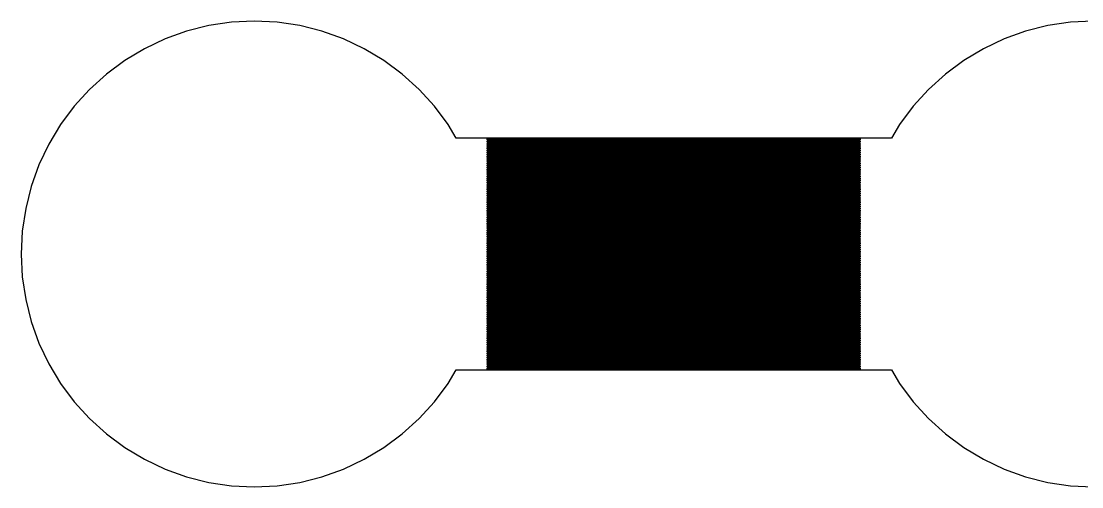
# Model space of a CAD drawing. Extents: x -73 to 181, y -8 to 80.
# Drawn here: x 29 to 40.38, y 38 to 43 of the extents above; entities that cross this region are included whole.
import ezdxf

# ---------------------------------------------------------------- set-up
doc = ezdxf.new("R2010")
doc.units = 0

msp = doc.modelspace()

# ---------------------------------------------------------------- linework, layer by layer
for p, q in [((31.0123, 42.952), (30.7743, 42.8923)), ((31.255, 42.988), (31.0123, 42.952)), ((31.5, 43), (31.255, 42.988)), ((31.7451, 42.988), (31.5, 43)), ((31.9877, 42.952), (31.7451, 42.988)), ((32.2257, 42.8923), (31.9877, 42.952)), ((40.0123, 42.952), (39.7743, 42.8923)), ((40.2549, 42.988), (40.0123, 42.952)), ((40.5, 43), (40.2549, 42.988)), ((30.5433, 42.8097), (30.3215, 42.7048)), ((30.7743, 42.8923), (30.5433, 42.8097)), ((32.4567, 42.8097), (32.2257, 42.8923)), ((32.6785, 42.7048), (32.4567, 42.8097)), ((39.5433, 42.8097), (39.3215, 42.7048)), ((39.7743, 42.8923), (39.5433, 42.8097)), ((30.3215, 42.7048), (30.1111, 42.5787)), ((32.8889, 42.5787), (32.6785, 42.7048)), ((39.3215, 42.7048), (39.1111, 42.5787)), ((30.1111, 42.5787), (29.914, 42.4325)), ((33.086, 42.4325), (32.8889, 42.5787)), ((39.1111, 42.5787), (38.914, 42.4325)), ((29.914, 42.4325), (29.7322, 42.2678)), ((33.2678, 42.2678), (33.086, 42.4325)), ((38.914, 42.4325), (38.7322, 42.2678)), ((29.7322, 42.2678), (29.5675, 42.086)), ((33.4325, 42.086), (33.2678, 42.2678)), ((38.7322, 42.2678), (38.5675, 42.086)), ((29.5675, 42.086), (29.4213, 41.8889)), ((33.5787, 41.8889), (33.4325, 42.086)), ((38.5675, 42.086), (38.4213, 41.8889)), ((29.4213, 41.8889), (29.2952, 41.6785)), ((33.6649, 41.745), (33.5787, 41.8889)), ((38.4213, 41.8889), (38.3351, 41.745)), ((29.2952, 41.6785), (29.1903, 41.4567)), ((38.3351, 41.745), (33.6649, 41.745)), ((34, 41.725), (34, 41.735)), ((34, 41.735), (38, 41.735)), ((38, 41.725), (34, 41.725)), ((34, 41.705), (34, 41.715)), ((34, 41.715), (38, 41.715)), ((38, 41.705), (34, 41.705)), ((34, 41.685), (34, 41.695)), ((34, 41.695), (38, 41.695)), ((38, 41.685), (34, 41.685)), ((34, 41.665), (34, 41.675)), ((34, 41.675), (38, 41.675)), ((38, 41.665), (34, 41.665)), ((34, 41.645), (34, 41.655)), ((34, 41.655), (38, 41.655)), ((38, 41.645), (34, 41.645)), ((38, 41.735), (38, 41.725)), ((38, 41.715), (38, 41.705)), ((38, 41.695), (38, 41.685)), ((38, 41.675), (38, 41.665)), ((38, 41.655), (38, 41.645)), ((34, 41.625), (34, 41.635)), ((34, 41.635), (38, 41.635)), ((38, 41.625), (34, 41.625)), ((34, 41.605), (34, 41.615)), ((34, 41.615), (38, 41.615)), ((38, 41.605), (34, 41.605)), ((34, 41.585), (34, 41.595)), ((34, 41.595), (38, 41.595)), ((38, 41.585), (34, 41.585)), ((34, 41.565), (34, 41.575)), ((34, 41.575), (38, 41.575)), ((38, 41.565), (34, 41.565)), ((34, 41.545), (34, 41.555)), ((34, 41.555), (38, 41.555)), ((38, 41.545), (34, 41.545)), ((34, 41.525), (34, 41.535)), ((34, 41.535), (38, 41.535)), ((38, 41.635), (38, 41.625)), ((38, 41.615), (38, 41.605)), ((38, 41.595), (38, 41.585)), ((38, 41.575), (38, 41.565)), ((38, 41.555), (38, 41.545)), ((38, 41.535), (38, 41.525)), ((29.1903, 41.4567), (29.1077, 41.2257)), ((38, 41.525), (34, 41.525)), ((34, 41.505), (34, 41.515)), ((34, 41.515), (38, 41.515)), ((38, 41.505), (34, 41.505)), ((34, 41.485), (34, 41.495)), ((34, 41.495), (38, 41.495)), ((38, 41.485), (34, 41.485)), ((34, 41.465), (34, 41.475)), ((34, 41.475), (38, 41.475)), ((38, 41.465), (34, 41.465)), ((34, 41.445), (34, 41.455)), ((34, 41.455), (38, 41.455)), ((38, 41.445), (34, 41.445)), ((34, 41.425), (34, 41.435)), ((34, 41.435), (38, 41.435)), ((38, 41.425), (34, 41.425)), ((34, 41.405), (34, 41.415)), ((34, 41.415), (38, 41.415)), ((38, 41.515), (38, 41.505)), ((38, 41.495), (38, 41.485)), ((38, 41.475), (38, 41.465)), ((38, 41.455), (38, 41.445)), ((38, 41.435), (38, 41.425)), ((38, 41.415), (38, 41.405)), ((38, 41.405), (34, 41.405)), ((34, 41.385), (34, 41.395)), ((34, 41.395), (38, 41.395)), ((38, 41.385), (34, 41.385)), ((34, 41.365), (34, 41.375)), ((34, 41.375), (38, 41.375)), ((38, 41.365), (34, 41.365)), ((34, 41.345), (34, 41.355)), ((34, 41.355), (38, 41.355)), ((38, 41.345), (34, 41.345)), ((34, 41.325), (34, 41.335)), ((34, 41.335), (38, 41.335)), ((38, 41.325), (34, 41.325)), ((34, 41.305), (34, 41.315)), ((34, 41.315), (38, 41.315)), ((38, 41.305), (34, 41.305)), ((38, 41.395), (38, 41.385)), ((38, 41.375), (38, 41.365)), ((38, 41.355), (38, 41.345)), ((38, 41.335), (38, 41.325)), ((38, 41.315), (38, 41.305)), ((29.1077, 41.2257), (29.048, 40.9877)), ((34, 41.285), (34, 41.295)), ((34, 41.295), (38, 41.295)), ((38, 41.285), (34, 41.285)), ((34, 41.265), (34, 41.275)), ((34, 41.275), (38, 41.275)), ((38, 41.265), (34, 41.265)), ((34, 41.245), (34, 41.255)), ((34, 41.255), (38, 41.255)), ((38, 41.245), (34, 41.245)), ((34, 41.225), (34, 41.235)), ((34, 41.235), (38, 41.235)), ((38, 41.225), (34, 41.225)), ((34, 41.205), (34, 41.215)), ((34, 41.215), (38, 41.215)), ((38, 41.205), (34, 41.205)), ((34, 41.185), (34, 41.195)), ((34, 41.195), (38, 41.195)), ((38, 41.295), (38, 41.285)), ((38, 41.275), (38, 41.265)), ((38, 41.255), (38, 41.245)), ((38, 41.235), (38, 41.225)), ((38, 41.215), (38, 41.205)), ((38, 41.195), (38, 41.185)), ((38, 41.185), (34, 41.185)), ((34, 41.165), (34, 41.175)), ((34, 41.175), (38, 41.175)), ((38, 41.165), (34, 41.165)), ((34, 41.145), (34, 41.155)), ((34, 41.155), (38, 41.155)), ((38, 41.145), (34, 41.145)), ((34, 41.125), (34, 41.135)), ((34, 41.135), (38, 41.135)), ((38, 41.125), (34, 41.125)), ((34, 41.105), (34, 41.115)), ((34, 41.115), (38, 41.115)), ((38, 41.105), (34, 41.105)), ((34, 41.085), (34, 41.095)), ((34, 41.095), (38, 41.095)), ((38, 41.085), (34, 41.085)), ((34, 41.065), (34, 41.075)), ((34, 41.075), (38, 41.075)), ((38, 41.175), (38, 41.165)), ((38, 41.155), (38, 41.145)), ((38, 41.135), (38, 41.125)), ((38, 41.115), (38, 41.105)), ((38, 41.095), (38, 41.085)), ((38, 41.075), (38, 41.065)), ((29.048, 40.9877), (29.012, 40.745)), ((38, 41.065), (34, 41.065)), ((34, 41.045), (34, 41.055)), ((34, 41.055), (38, 41.055)), ((38, 41.045), (34, 41.045)), ((34, 41.025), (34, 41.035)), ((34, 41.035), (38, 41.035)), ((38, 41.025), (34, 41.025)), ((34, 41.005), (34, 41.015)), ((34, 41.015), (38, 41.015)), ((38, 41.005), (34, 41.005)), ((34, 40.985), (34, 40.995)), ((34, 40.995), (38, 40.995)), ((38, 40.985), (34, 40.985)), ((34, 40.965), (34, 40.975)), ((34, 40.975), (38, 40.975)), ((38, 40.965), (34, 40.965)), ((38, 41.055), (38, 41.045)), ((38, 41.035), (38, 41.025)), ((38, 41.015), (38, 41.005)), ((38, 40.995), (38, 40.985)), ((38, 40.975), (38, 40.965)), ((34, 40.945), (34, 40.955)), ((34, 40.955), (38, 40.955)), ((38, 40.945), (34, 40.945)), ((34, 40.925), (34, 40.935)), ((34, 40.935), (38, 40.935)), ((38, 40.925), (34, 40.925)), ((34, 40.905), (34, 40.915)), ((34, 40.915), (38, 40.915)), ((38, 40.905), (34, 40.905)), ((34, 40.885), (34, 40.895)), ((34, 40.895), (38, 40.895)), ((38, 40.885), (34, 40.885)), ((34, 40.865), (34, 40.875)), ((34, 40.875), (38, 40.875)), ((38, 40.865), (34, 40.865)), ((34, 40.845), (34, 40.855)), ((34, 40.855), (38, 40.855)), ((38, 40.955), (38, 40.945)), ((38, 40.935), (38, 40.925)), ((38, 40.915), (38, 40.905)), ((38, 40.895), (38, 40.885)), ((38, 40.875), (38, 40.865)), ((38, 40.855), (38, 40.845)), ((29.012, 40.745), (29, 40.5)), ((38, 40.845), (34, 40.845)), ((34, 40.825), (34, 40.835)), ((34, 40.835), (38, 40.835)), ((38, 40.825), (34, 40.825)), ((34, 40.805), (34, 40.815)), ((34, 40.815), (38, 40.815)), ((38, 40.805), (34, 40.805)), ((34, 40.785), (34, 40.795)), ((34, 40.795), (38, 40.795)), ((38, 40.785), (34, 40.785)), ((34, 40.765), (34, 40.775)), ((34, 40.775), (38, 40.775)), ((38, 40.765), (34, 40.765)), ((34, 40.745), (34, 40.755)), ((34, 40.755), (38, 40.755)), ((38, 40.745), (34, 40.745)), ((34, 40.725), (34, 40.735)), ((34, 40.735), (38, 40.735)), ((38, 40.835), (38, 40.825)), ((38, 40.815), (38, 40.805)), ((38, 40.795), (38, 40.785)), ((38, 40.775), (38, 40.765)), ((38, 40.755), (38, 40.745)), ((38, 40.735), (38, 40.725)), ((38, 40.725), (34, 40.725)), ((34, 40.705), (34, 40.715)), ((34, 40.715), (38, 40.715)), ((38, 40.705), (34, 40.705)), ((34, 40.685), (34, 40.695)), ((34, 40.695), (38, 40.695)), ((38, 40.685), (34, 40.685)), ((34, 40.665), (34, 40.675)), ((34, 40.675), (38, 40.675)), ((38, 40.665), (34, 40.665)), ((34, 40.645), (34, 40.655)), ((34, 40.655), (38, 40.655)), ((38, 40.645), (34, 40.645)), ((34, 40.625), (34, 40.635)), ((34, 40.635), (38, 40.635)), ((38, 40.625), (34, 40.625)), ((38, 40.715), (38, 40.705)), ((38, 40.695), (38, 40.685)), ((38, 40.675), (38, 40.665)), ((38, 40.655), (38, 40.645)), ((38, 40.635), (38, 40.625)), ((34, 40.605), (34, 40.615)), ((34, 40.615), (38, 40.615)), ((38, 40.605), (34, 40.605)), ((34, 40.585), (34, 40.595)), ((34, 40.595), (38, 40.595)), ((38, 40.585), (34, 40.585)), ((34, 40.565), (34, 40.575)), ((34, 40.575), (38, 40.575)), ((38, 40.565), (34, 40.565)), ((34, 40.545), (34, 40.555)), ((34, 40.555), (38, 40.555)), ((38, 40.545), (34, 40.545)), ((34, 40.525), (34, 40.535)), ((34, 40.535), (38, 40.535)), ((38, 40.525), (34, 40.525)), ((34, 40.505), (34, 40.515)), ((34, 40.515), (38, 40.515)), ((38, 40.505), (34, 40.505)), ((38, 40.615), (38, 40.605)), ((38, 40.595), (38, 40.585)), ((38, 40.575), (38, 40.565)), ((38, 40.555), (38, 40.545)), ((38, 40.535), (38, 40.525)), ((38, 40.515), (38, 40.505)), ((29, 40.5), (29.012, 40.255)), ((34, 40.485), (34, 40.495)), ((34, 40.495), (38, 40.495)), ((38, 40.485), (34, 40.485)), ((34, 40.465), (34, 40.475)), ((34, 40.475), (38, 40.475)), ((38, 40.465), (34, 40.465)), ((34, 40.445), (34, 40.455)), ((34, 40.455), (38, 40.455)), ((38, 40.445), (34, 40.445)), ((34, 40.425), (34, 40.435)), ((34, 40.435), (38, 40.435)), ((38, 40.425), (34, 40.425)), ((34, 40.405), (34, 40.415)), ((34, 40.415), (38, 40.415)), ((38, 40.405), (34, 40.405)), ((34, 40.385), (34, 40.395)), ((34, 40.395), (38, 40.395)), ((38, 40.495), (38, 40.485)), ((38, 40.475), (38, 40.465)), ((38, 40.455), (38, 40.445)), ((38, 40.435), (38, 40.425)), ((38, 40.415), (38, 40.405)), ((38, 40.395), (38, 40.385)), ((38, 40.385), (34, 40.385)), ((34, 40.365), (34, 40.375)), ((34, 40.375), (38, 40.375)), ((38, 40.365), (34, 40.365)), ((34, 40.345), (34, 40.355)), ((34, 40.355), (38, 40.355)), ((38, 40.345), (34, 40.345)), ((34, 40.325), (34, 40.335)), ((34, 40.335), (38, 40.335)), ((38, 40.325), (34, 40.325)), ((34, 40.305), (34, 40.315)), ((34, 40.315), (38, 40.315)), ((38, 40.305), (34, 40.305)), ((34, 40.285), (34, 40.295)), ((34, 40.295), (38, 40.295)), ((38, 40.285), (34, 40.285)), ((38, 40.375), (38, 40.365)), ((38, 40.355), (38, 40.345)), ((38, 40.335), (38, 40.325)), ((38, 40.315), (38, 40.305)), ((38, 40.295), (38, 40.285)), ((29.012, 40.255), (29.048, 40.0123)), ((34, 40.265), (34, 40.275)), ((34, 40.275), (38, 40.275)), ((38, 40.265), (34, 40.265)), ((34, 40.245), (34, 40.255)), ((34, 40.255), (38, 40.255)), ((38, 40.245), (34, 40.245)), ((34, 40.225), (34, 40.235)), ((34, 40.235), (38, 40.235)), ((38, 40.225), (34, 40.225)), ((34, 40.205), (34, 40.215)), ((34, 40.215), (38, 40.215)), ((38, 40.205), (34, 40.205)), ((34, 40.185), (34, 40.195)), ((34, 40.195), (38, 40.195)), ((38, 40.185), (34, 40.185)), ((34, 40.165), (34, 40.175)), ((34, 40.175), (38, 40.175)), ((38, 40.165), (34, 40.165)), ((38, 40.275), (38, 40.265)), ((38, 40.255), (38, 40.245)), ((38, 40.235), (38, 40.225)), ((38, 40.215), (38, 40.205)), ((38, 40.195), (38, 40.185)), ((38, 40.175), (38, 40.165)), ((34, 40.145), (34, 40.155)), ((34, 40.155), (38, 40.155)), ((38, 40.145), (34, 40.145)), ((34, 40.125), (34, 40.135)), ((34, 40.135), (38, 40.135)), ((38, 40.125), (34, 40.125)), ((34, 40.105), (34, 40.115)), ((34, 40.115), (38, 40.115)), ((38, 40.105), (34, 40.105)), ((34, 40.085), (34, 40.095)), ((34, 40.095), (38, 40.095)), ((38, 40.085), (34, 40.085)), ((34, 40.065), (34, 40.075)), ((34, 40.075), (38, 40.075)), ((38, 40.065), (34, 40.065)), ((34, 40.045), (34, 40.055)), ((34, 40.055), (38, 40.055)), ((38, 40.155), (38, 40.145)), ((38, 40.135), (38, 40.125)), ((38, 40.115), (38, 40.105)), ((38, 40.095), (38, 40.085)), ((38, 40.075), (38, 40.065)), ((38, 40.055), (38, 40.045)), ((29.048, 40.0123), (29.1077, 39.7743)), ((38, 40.045), (34, 40.045)), ((34, 40.025), (34, 40.035)), ((34, 40.035), (38, 40.035)), ((38, 40.025), (34, 40.025)), ((34, 40.005), (34, 40.015)), ((34, 40.015), (38, 40.015)), ((38, 40.005), (34, 40.005)), ((34, 39.985), (34, 39.995)), ((34, 39.995), (38, 39.995)), ((38, 39.985), (34, 39.985)), ((34, 39.965), (34, 39.975)), ((34, 39.975), (38, 39.975)), ((38, 39.965), (34, 39.965)), ((34, 39.945), (34, 39.955)), ((34, 39.955), (38, 39.955)), ((38, 39.945), (34, 39.945)), ((34, 39.925), (34, 39.935)), ((34, 39.935), (38, 39.935)), ((38, 40.035), (38, 40.025)), ((38, 40.015), (38, 40.005)), ((38, 39.995), (38, 39.985)), ((38, 39.975), (38, 39.965)), ((38, 39.955), (38, 39.945)), ((38, 39.935), (38, 39.925)), ((38, 39.925), (34, 39.925)), ((34, 39.905), (34, 39.915)), ((34, 39.915), (38, 39.915)), ((38, 39.905), (34, 39.905)), ((34, 39.885), (34, 39.895)), ((34, 39.895), (38, 39.895)), ((38, 39.885), (34, 39.885)), ((34, 39.865), (34, 39.875)), ((34, 39.875), (38, 39.875)), ((38, 39.865), (34, 39.865)), ((34, 39.845), (34, 39.855)), ((34, 39.855), (38, 39.855)), ((38, 39.845), (34, 39.845)), ((34, 39.825), (34, 39.835)), ((34, 39.835), (38, 39.835)), ((38, 39.825), (34, 39.825)), ((38, 39.915), (38, 39.905)), ((38, 39.895), (38, 39.885)), ((38, 39.875), (38, 39.865)), ((38, 39.855), (38, 39.845)), ((38, 39.835), (38, 39.825)), ((29.1077, 39.7743), (29.1903, 39.5433)), ((34, 39.805), (34, 39.815)), ((34, 39.815), (38, 39.815)), ((38, 39.805), (34, 39.805)), ((34, 39.785), (34, 39.795)), ((34, 39.795), (38, 39.795)), ((38, 39.785), (34, 39.785)), ((34, 39.765), (34, 39.775)), ((34, 39.775), (38, 39.775)), ((38, 39.765), (34, 39.765)), ((34, 39.745), (34, 39.755)), ((34, 39.755), (38, 39.755)), ((38, 39.745), (34, 39.745)), ((34, 39.725), (34, 39.735)), ((34, 39.735), (38, 39.735)), ((38, 39.725), (34, 39.725)), ((34, 39.705), (34, 39.715)), ((34, 39.715), (38, 39.715)), ((38, 39.815), (38, 39.805)), ((38, 39.795), (38, 39.785)), ((38, 39.775), (38, 39.765)), ((38, 39.755), (38, 39.745)), ((38, 39.735), (38, 39.725)), ((38, 39.715), (38, 39.705)), ((38, 39.705), (34, 39.705)), ((34, 39.685), (34, 39.695)), ((34, 39.695), (38, 39.695)), ((38, 39.685), (34, 39.685)), ((34, 39.665), (34, 39.675)), ((34, 39.675), (38, 39.675)), ((38, 39.665), (34, 39.665)), ((34, 39.645), (34, 39.655)), ((34, 39.655), (38, 39.655)), ((38, 39.645), (34, 39.645)), ((34, 39.625), (34, 39.635)), ((34, 39.635), (38, 39.635)), ((38, 39.625), (34, 39.625)), ((34, 39.605), (34, 39.615)), ((34, 39.615), (38, 39.615)), ((38, 39.605), (34, 39.605)), ((34, 39.585), (34, 39.595)), ((34, 39.595), (38, 39.595)), ((38, 39.695), (38, 39.685)), ((38, 39.675), (38, 39.665)), ((38, 39.655), (38, 39.645)), ((38, 39.635), (38, 39.625)), ((38, 39.615), (38, 39.605)), ((38, 39.595), (38, 39.585)), ((29.1903, 39.5433), (29.2952, 39.3215)), ((38, 39.585), (34, 39.585)), ((34, 39.565), (34, 39.575)), ((34, 39.575), (38, 39.575)), ((38, 39.565), (34, 39.565)), ((34, 39.545), (34, 39.555)), ((34, 39.555), (38, 39.555)), ((38, 39.545), (34, 39.545)), ((34, 39.525), (34, 39.535)), ((34, 39.535), (38, 39.535)), ((38, 39.525), (34, 39.525)), ((34, 39.505), (34, 39.515)), ((34, 39.515), (38, 39.515)), ((38, 39.505), (34, 39.505)), ((34, 39.485), (34, 39.495)), ((34, 39.495), (38, 39.495)), ((38, 39.485), (34, 39.485)), ((38, 39.575), (38, 39.565)), ((38, 39.555), (38, 39.545)), ((38, 39.535), (38, 39.525)), ((38, 39.515), (38, 39.505)), ((38, 39.495), (38, 39.485)), ((34, 39.465), (34, 39.475)), ((34, 39.475), (38, 39.475)), ((38, 39.465), (34, 39.465)), ((34, 39.445), (34, 39.455)), ((34, 39.455), (38, 39.455)), ((38, 39.445), (34, 39.445)), ((34, 39.425), (34, 39.435)), ((34, 39.435), (38, 39.435)), ((38, 39.425), (34, 39.425)), ((34, 39.405), (34, 39.415)), ((34, 39.415), (38, 39.415)), ((38, 39.405), (34, 39.405)), ((34, 39.385), (34, 39.395)), ((34, 39.395), (38, 39.395)), ((38, 39.385), (34, 39.385)), ((34, 39.365), (34, 39.375)), ((34, 39.375), (38, 39.375)), ((38, 39.475), (38, 39.465)), ((38, 39.455), (38, 39.445)), ((38, 39.435), (38, 39.425)), ((38, 39.415), (38, 39.405)), ((38, 39.395), (38, 39.385)), ((38, 39.375), (38, 39.365)), ((29.2952, 39.3215), (29.4213, 39.1111)), ((33.5787, 39.1111), (33.6649, 39.255)), ((33.6649, 39.255), (38.3351, 39.255)), ((38, 39.365), (34, 39.365)), ((34, 39.345), (34, 39.355)), ((34, 39.355), (38, 39.355)), ((38, 39.345), (34, 39.345)), ((34, 39.325), (34, 39.335)), ((34, 39.335), (38, 39.335)), ((38, 39.325), (34, 39.325)), ((34, 39.305), (34, 39.315)), ((34, 39.315), (38, 39.315)), ((38, 39.305), (34, 39.305)), ((34, 39.285), (34, 39.295)), ((34, 39.295), (38, 39.295)), ((38, 39.285), (34, 39.285)), ((34, 39.265), (34, 39.275)), ((34, 39.275), (38, 39.275)), ((38, 39.265), (34, 39.265)), ((38, 39.355), (38, 39.345)), ((38, 39.335), (38, 39.325)), ((38, 39.315), (38, 39.305)), ((38, 39.295), (38, 39.285)), ((38, 39.275), (38, 39.265)), ((38.3351, 39.255), (38.4213, 39.1111)), ((29.4213, 39.1111), (29.5675, 38.914)), ((33.4325, 38.914), (33.5787, 39.1111)), ((38.4213, 39.1111), (38.5675, 38.914)), ((29.5675, 38.914), (29.7322, 38.7322)), ((33.2678, 38.7322), (33.4325, 38.914)), ((38.5675, 38.914), (38.7322, 38.7322)), ((29.7322, 38.7322), (29.914, 38.5675)), ((33.086, 38.5675), (33.2678, 38.7322)), ((38.7322, 38.7322), (38.914, 38.5675)), ((29.914, 38.5675), (30.1111, 38.4213)), ((32.8889, 38.4213), (33.086, 38.5675)), ((38.914, 38.5675), (39.1111, 38.4213)), ((30.1111, 38.4213), (30.3215, 38.2952)), ((32.6785, 38.2952), (32.8889, 38.4213)), ((39.1111, 38.4213), (39.3215, 38.2952)), ((30.3215, 38.2952), (30.5433, 38.1903)), ((32.4567, 38.1903), (32.6785, 38.2952)), ((39.3215, 38.2952), (39.5433, 38.1903)), ((30.5433, 38.1903), (30.7743, 38.1077)), ((32.2257, 38.1077), (32.4567, 38.1903)), ((39.5433, 38.1903), (39.7743, 38.1077)), ((30.7743, 38.1077), (31.0123, 38.048)), ((31.0123, 38.048), (31.255, 38.012)), ((31.255, 38.012), (31.5, 38)), ((31.5, 38), (31.7451, 38.012)), ((31.7451, 38.012), (31.9877, 38.048)), ((31.9877, 38.048), (32.2257, 38.1077)), ((39.7743, 38.1077), (40.0123, 38.048)), ((40.0123, 38.048), (40.2549, 38.012)), ((40.2549, 38.012), (40.5, 38))]:
    msp.add_line(p, q)

doc.saveas('drawing.dxf')
